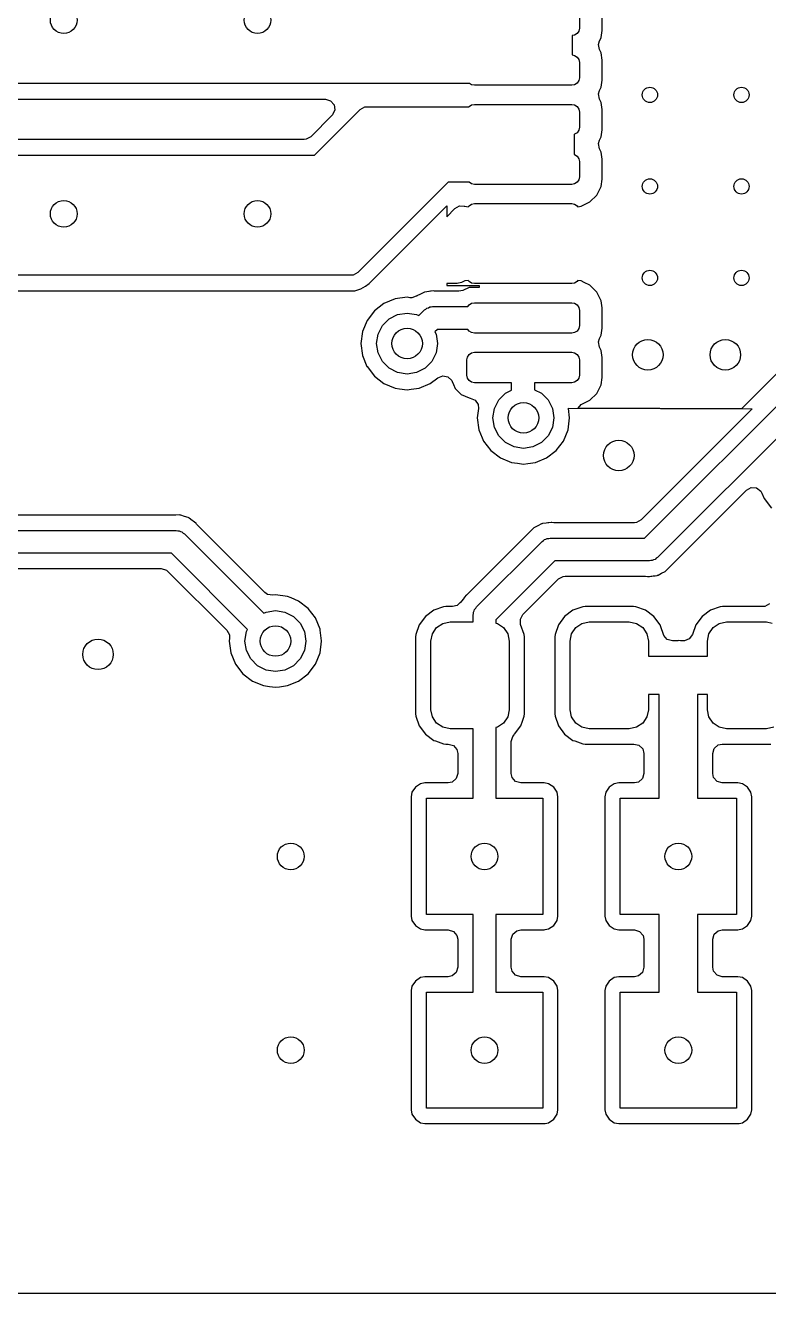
# Model space of a CAD drawing. Extents: x 0.1 to 2.08, y 0.21 to 1.79.
# Drawn here: x 0.942 to 1.325, y 0.21 to 0.865 of the extents above; entities that cross this region are included whole.
import ezdxf

# ---------------------------------------------------------------- set-up
doc = ezdxf.new("R2010")
doc.units = 0
doc.header["$MEASUREMENT"] = 0
doc.layers.add('BLACK', color=7, linetype='CONTINUOUS')

msp = doc.modelspace()

# ---------------------------------------------------------------- linework, layer by layer
at = {"layer": 'BLACK', "linetype": 'CONTINUOUS'}
for p, q in [((1.22766, 0.871457), (1.22766, 0.863583)), ((1.23949, 0.862342), (1.23949, 0.872698)), ((1.22523, 0.859945), (1.224, 0.859701)), ((1.224, 0.859701), (1.224, 0.849748)), ((1.2265, 0.860799), (1.22523, 0.859945)), ((1.22736, 0.862076), (1.2265, 0.860799)), ((1.22766, 0.863583), (1.22736, 0.862076)), ((1.23803, 0.856941), (1.2389, 0.858649)), ((1.2389, 0.858649), (1.23892, 0.858781)), ((1.23892, 0.858781), (1.23949, 0.862342)), ((1.23949, 0.862342), (1.23949, 0.862342)), ((1.23752, 0.855212), (1.23803, 0.856941)), ((1.23803, 0.852508), (1.23752, 0.855212)), ((1.2389, 0.850799), (1.23803, 0.852508)), ((1.224, 0.849748), (1.22523, 0.849503)), ((1.22523, 0.849503), (1.2265, 0.84865)), ((1.2265, 0.84865), (1.22736, 0.847373)), ((1.22736, 0.847373), (1.22766, 0.845866)), ((1.22766, 0.845866), (1.22766, 0.837992)), ((1.23949, 0.847107), (1.2389, 0.850799)), ((1.2389, 0.850799), (1.2389, 0.850799)), ((1.2389, 0.850799), (1.2389, 0.850799)), ((1.23949, 0.836751), (1.23949, 0.847107)), ((1.22766, 0.837992), (1.22736, 0.836486)), ((1.17105, 0.835), (0.808022, 0.835)), ((1.17202, 0.834355), (1.17105, 0.835)), ((1.17352, 0.834055), (1.17202, 0.834355)), ((1.22372, 0.834055), (1.17352, 0.834055)), ((1.22523, 0.834355), (1.22372, 0.834055)), ((1.2265, 0.835208), (1.22523, 0.834355)), ((1.22736, 0.836486), (1.2265, 0.835208)), ((1.23752, 0.829621), (1.23803, 0.83135)), ((1.23803, 0.83135), (1.2389, 0.833059)), ((1.2389, 0.833059), (1.23949, 0.836751)), ((1.2389, 0.833059), (1.2389, 0.833059)), ((1.2389, 0.833059), (1.2389, 0.833059)), ((1.2389, 0.833059), (1.2389, 0.833059)), ((1.23949, 0.836751), (1.23949, 0.836751)), ((0.808022, 0.826909), (1.09668, 0.826909)), ((1.09668, 0.826909), (1.09932, 0.826134)), ((1.09932, 0.826134), (1.10112, 0.824056)), ((1.23803, 0.826918), (1.23752, 0.829621)), ((1.2389, 0.825209), (1.23803, 0.826918)), ((1.23949, 0.821516), (1.2389, 0.825209)), ((1.10013, 0.818576), (1.08908, 0.80752)), ((1.091, 0.798), (1.11457, 0.82157)), ((1.10037, 0.818831), (1.10013, 0.818576)), ((1.10151, 0.821333), (1.10037, 0.818831)), ((1.10112, 0.824056), (1.10151, 0.821333)), ((1.11457, 0.82157), (1.11698, 0.822888)), ((1.11698, 0.822888), (1.11802, 0.823)), ((1.11802, 0.823), (1.1707, 0.823)), ((1.1707, 0.823), (1.17074, 0.823059)), ((1.17074, 0.823059), (1.17202, 0.823913)), ((1.17202, 0.823913), (1.17352, 0.824213)), ((1.17352, 0.824213), (1.22372, 0.824213)), ((1.22372, 0.824213), (1.22523, 0.823913)), ((1.22523, 0.823913), (1.2265, 0.823059)), ((1.2265, 0.823059), (1.22736, 0.821782)), ((1.22736, 0.821782), (1.22766, 0.820276)), ((1.22766, 0.820276), (1.22766, 0.812402)), ((1.23949, 0.811161), (1.23949, 0.821516)), ((1.22766, 0.812402), (1.22736, 0.810895)), ((1.08563, 0.806091), (0.767373, 0.806091)), ((1.08666, 0.806202), (1.08563, 0.806091)), ((1.08908, 0.80752), (1.08666, 0.806202)), ((1.22523, 0.808764), (1.225, 0.808719)), ((1.225, 0.808719), (1.225, 0.798368)), ((1.2265, 0.809618), (1.22523, 0.808764)), ((1.22736, 0.810895), (1.2265, 0.809618)), ((1.23753, 0.804031), (1.23803, 0.80576)), ((1.23803, 0.80576), (1.2389, 0.807468)), ((1.2389, 0.807468), (1.23949, 0.81116)), ((1.2389, 0.807468), (1.2389, 0.807468)), ((1.2389, 0.807468), (1.2389, 0.807468)), ((1.23949, 0.81116), (1.23949, 0.811161)), ((1.23803, 0.801327), (1.23753, 0.804031)), ((1.2389, 0.799618), (1.23803, 0.801327)), ((1.23949, 0.795926), (1.2389, 0.799618)), ((1.2389, 0.799618), (1.2389, 0.799618)), ((1.2389, 0.799618), (1.2389, 0.799618)), ((0.762, 0.798), (1.091, 0.798)), ((1.225, 0.798368), (1.22523, 0.798322)), ((1.22523, 0.798322), (1.2265, 0.797469)), ((1.2265, 0.797469), (1.22736, 0.796192)), ((1.22736, 0.796192), (1.22766, 0.794685)), ((1.22766, 0.794685), (1.22766, 0.786811)), ((1.23949, 0.78557), (1.23949, 0.795926)), ((1.22766, 0.786811), (1.22736, 0.785304)), ((1.2389, 0.781878), (1.23949, 0.78557)), ((1.23949, 0.78557), (1.23949, 0.78557)), ((1.16, 0.784), (1.11343, 0.73743)), ((1.17078, 0.784), (1.16, 0.784)), ((1.17202, 0.783174), (1.17078, 0.784)), ((1.17352, 0.782874), (1.17202, 0.783174)), ((1.22372, 0.782874), (1.17352, 0.782874)), ((1.22523, 0.783174), (1.22372, 0.782874)), ((1.2265, 0.784027), (1.22523, 0.783174)), ((1.22736, 0.785304), (1.2265, 0.784027)), ((1.23664, 0.777427), (1.2389, 0.781878)), ((1.2389, 0.781878), (1.2389, 0.781878)), ((1.2389, 0.781878), (1.2389, 0.781878)), ((1.17074, 0.771878), (1.17202, 0.772732)), ((1.17202, 0.772732), (1.17352, 0.773031)), ((1.17352, 0.773031), (1.22372, 0.773031)), ((1.22372, 0.773031), (1.22523, 0.772732)), ((1.22523, 0.772732), (1.2265, 0.771878)), ((1.22865, 0.771628), (1.2331, 0.773896)), ((1.2331, 0.773896), (1.23664, 0.777427)), ((1.11915, 0.731709), (1.15925, 0.77181)), ((1.15925, 0.77181), (1.15925, 0.766242)), ((1.15925, 0.766242), (1.16349, 0.770482)), ((1.16349, 0.770482), (1.16591, 0.7718)), ((1.16591, 0.7718), (1.16821, 0.771685)), ((1.16821, 0.771685), (1.16821, 0.771688)), ((1.16821, 0.771688), (1.16824, 0.771684)), ((1.16824, 0.771684), (1.16845, 0.771673)), ((1.16845, 0.771673), (1.16859, 0.771628)), ((1.16859, 0.771628), (1.17038, 0.771344)), ((1.17038, 0.771344), (1.17074, 0.771878)), ((1.2265, 0.771878), (1.22686, 0.771344)), ((1.22686, 0.771344), (1.22865, 0.771628)), ((1.10998, 0.736), (0.725022, 0.736)), ((1.11102, 0.736112), (1.10998, 0.736)), ((1.11343, 0.73743), (1.11102, 0.736112)), ((1.17038, 0.73338), (1.16859, 0.733096)), ((1.17074, 0.732846), (1.17038, 0.73338)), ((1.22686, 0.73338), (1.2265, 0.732846)), ((1.22865, 0.733096), (1.22686, 0.73338)), ((0.725022, 0.727909), (1.11019, 0.727909)), ((1.11019, 0.727909), (1.11063, 0.727933)), ((1.11019, 0.727909), (1.11019, 0.727909)), ((1.11063, 0.727933), (1.111, 0.727973)), ((1.11063, 0.727933), (1.11063, 0.727933)), ((1.11063, 0.727933), (1.11063, 0.727933)), ((1.11063, 0.727933), (1.11063, 0.727933)), ((1.111, 0.727973), (1.11188, 0.728067)), ((1.11188, 0.728067), (1.11489, 0.729011)), ((1.11489, 0.729011), (1.11731, 0.730329)), ((1.11731, 0.730329), (1.11915, 0.731709)), ((1.14743, 0.727208), (1.14565, 0.726248)), ((1.1477, 0.727302), (1.14743, 0.727208)), ((1.14798, 0.727385), (1.1477, 0.727302)), ((1.14998, 0.727634), (1.14798, 0.727385)), ((1.15019, 0.72767), (1.14998, 0.727634)), ((1.15083, 0.727776), (1.15019, 0.72767)), ((1.15096, 0.727776), (1.15083, 0.727776)), ((1.15126, 0.727794), (1.15096, 0.727776)), ((1.15255, 0.727954), (1.15126, 0.727794)), ((1.1529, 0.727879), (1.15255, 0.727954)), ((1.15255, 0.727954), (1.15255, 0.727954)), ((1.15255, 0.727954), (1.15255, 0.727954)), ((1.15391, 0.727776), (1.1529, 0.727879)), ((1.16554, 0.727776), (1.15391, 0.727776)), ((1.1647, 0.731713), (1.15925, 0.731713)), ((1.15925, 0.731713), (1.15925, 0.730709)), ((1.15925, 0.730709), (1.17598, 0.730709)), ((1.16692, 0.732245), (1.1647, 0.731713)), ((1.16751, 0.728192), (1.16554, 0.727776)), ((1.16859, 0.733096), (1.16692, 0.732245)), ((1.17077, 0.729629), (1.16751, 0.728192)), ((1.17202, 0.731993), (1.17074, 0.732846)), ((1.17176, 0.729744), (1.17077, 0.729629)), ((1.17077, 0.729629), (1.17077, 0.729629)), ((1.17598, 0.729744), (1.17176, 0.729744)), ((1.17176, 0.729744), (1.17176, 0.729744)), ((1.17352, 0.731693), (1.17202, 0.731993)), ((1.22372, 0.731693), (1.17352, 0.731693)), ((1.17598, 0.730709), (1.17598, 0.729744)), ((1.22523, 0.731993), (1.22372, 0.731693)), ((1.2265, 0.732846), (1.22523, 0.731993)), ((1.23008, 0.73237), (1.22865, 0.733096)), ((1.2331, 0.730829), (1.23008, 0.73237)), ((1.23664, 0.727297), (1.2331, 0.730829)), ((1.2331, 0.730829), (1.2331, 0.730829)), ((1.2331, 0.730829), (1.2331, 0.730829)), ((1.2389, 0.722847), (1.23664, 0.727297)), ((1.23664, 0.727297), (1.23664, 0.727297)), ((1.23664, 0.727297), (1.23664, 0.727297)), ((1.12686, 0.721438), (1.12192, 0.717649)), ((1.13261, 0.723821), (1.12686, 0.721438)), ((1.13878, 0.724633), (1.13261, 0.723821)), ((1.13261, 0.723821), (1.13261, 0.723821)), ((1.14028, 0.724435), (1.13878, 0.724633)), ((1.13878, 0.724633), (1.13878, 0.724633)), ((1.14116, 0.724399), (1.14028, 0.724435)), ((1.14347, 0.725202), (1.14116, 0.724399)), ((1.14348, 0.725185), (1.14347, 0.725202)), ((1.14362, 0.725256), (1.14348, 0.725185)), ((1.14376, 0.725302), (1.14362, 0.725256)), ((1.14384, 0.725362), (1.14376, 0.725302)), ((1.14565, 0.726248), (1.14384, 0.725362)), ((1.17019, 0.719882), (1.17074, 0.720697)), ((1.17074, 0.720697), (1.17202, 0.721551)), ((1.17202, 0.721551), (1.17352, 0.72185)), ((1.17352, 0.72185), (1.22372, 0.72185)), ((1.22372, 0.72185), (1.22523, 0.721551)), ((1.22523, 0.721551), (1.2265, 0.720697)), ((1.2265, 0.720697), (1.22736, 0.71942)), ((1.23949, 0.719154), (1.2389, 0.722847)), ((1.36862, 0.724412), (1.31131, 0.667099)), ((1.12192, 0.717649), (1.11813, 0.71271)), ((1.12604, 0.710044), (1.12952, 0.713528)), ((1.12952, 0.713528), (1.13391, 0.715765)), ((1.13391, 0.715765), (1.13878, 0.716535)), ((1.13878, 0.716535), (1.14365, 0.715765)), ((1.14365, 0.715765), (1.14481, 0.715171)), ((1.14481, 0.715171), (1.14779, 0.718152)), ((1.14779, 0.718152), (1.14847, 0.718541)), ((1.14847, 0.718541), (1.14902, 0.719091)), ((1.14902, 0.719091), (1.14977, 0.719292)), ((1.14977, 0.719292), (1.15044, 0.719681)), ((1.15044, 0.719681), (1.15122, 0.719681)), ((1.15122, 0.719681), (1.15197, 0.719882)), ((1.15197, 0.719882), (1.17019, 0.719882)), ((1.22736, 0.71942), (1.22766, 0.717913)), ((1.22766, 0.717913), (1.22766, 0.710039)), ((1.23949, 0.708798), (1.23949, 0.719154)), ((1.26133, 0.600394), (1.37909, 0.718152)), ((1.11575, 0.706959), (1.11493, 0.700787)), ((1.11813, 0.71271), (1.11575, 0.706959)), ((1.11575, 0.706959), (1.11575, 0.706959)), ((1.1238, 0.705654), (1.12604, 0.710044)), ((1.15441, 0.708071), (1.15316, 0.706819)), ((1.17019, 0.708071), (1.15441, 0.708071)), ((1.17074, 0.707255), (1.17019, 0.708071)), ((1.17202, 0.706402), (1.17074, 0.707255)), ((1.2265, 0.707255), (1.22523, 0.706402)), ((1.22736, 0.708533), (1.2265, 0.707255)), ((1.22766, 0.710039), (1.22736, 0.708533)), ((1.2389, 0.705106), (1.23949, 0.708798)), ((1.23949, 0.708798), (1.23949, 0.708798)), ((1.38571, 0.708071), (1.26796, 0.590312)), ((1.11493, 0.700787), (1.11493, 0.700787)), ((1.11493, 0.700787), (1.11575, 0.694616)), ((1.12303, 0.700787), (1.1238, 0.705654)), ((1.1238, 0.695921), (1.12303, 0.700787)), ((1.15316, 0.706819), (1.15376, 0.705654)), ((1.15376, 0.705654), (1.15453, 0.700787)), ((1.15453, 0.700787), (1.15376, 0.695921)), ((1.17352, 0.706102), (1.17202, 0.706402)), ((1.22372, 0.706102), (1.17352, 0.706102)), ((1.22523, 0.706402), (1.22372, 0.706102)), ((1.23752, 0.701668), (1.23803, 0.703397)), ((1.23803, 0.698965), (1.23752, 0.701668)), ((1.23803, 0.703397), (1.2389, 0.705106)), ((1.2389, 0.705106), (1.2389, 0.705106)), ((1.2389, 0.705106), (1.2389, 0.705106)), ((1.11575, 0.694616), (1.11575, 0.694616)), ((1.11575, 0.694616), (1.11808, 0.688988)), ((1.12604, 0.691531), (1.1238, 0.695921)), ((1.15376, 0.695921), (1.15152, 0.691531)), ((1.16989, 0.693829), (1.17074, 0.695107)), ((1.17074, 0.695107), (1.17202, 0.69596)), ((1.17202, 0.69596), (1.17352, 0.69626)), ((1.17352, 0.69626), (1.22372, 0.69626)), ((1.22372, 0.69626), (1.22523, 0.69596)), ((1.22523, 0.69596), (1.2265, 0.695107)), ((1.2265, 0.695107), (1.22736, 0.693829)), ((1.2389, 0.697256), (1.23803, 0.698965)), ((1.23949, 0.693564), (1.2389, 0.697256)), ((1.11808, 0.688988), (1.11813, 0.688865)), ((1.11813, 0.688865), (1.12192, 0.683926)), ((1.12952, 0.688047), (1.12604, 0.691531)), ((1.13391, 0.68581), (1.12952, 0.688047)), ((1.14804, 0.688047), (1.14365, 0.68581)), ((1.15152, 0.691531), (1.14804, 0.688047)), ((1.16959, 0.692323), (1.16989, 0.693829)), ((1.16959, 0.684449), (1.16959, 0.692323)), ((1.22736, 0.693829), (1.22766, 0.692323)), ((1.22766, 0.692323), (1.22766, 0.684449)), ((1.23949, 0.683208), (1.23949, 0.693564)), ((1.12192, 0.683926), (1.12686, 0.680136)), ((1.13878, 0.685039), (1.13391, 0.68581)), ((1.14365, 0.68581), (1.13878, 0.685039)), ((1.1507, 0.680136), (1.15458, 0.683114)), ((1.15458, 0.683114), (1.15715, 0.684105)), ((1.15715, 0.684105), (1.15984, 0.683553)), ((1.15984, 0.683553), (1.16181, 0.681631)), ((1.16181, 0.681631), (1.16202, 0.681212)), ((1.16202, 0.681212), (1.16271, 0.67964)), ((1.16989, 0.682942), (1.16959, 0.684449)), ((1.17074, 0.681665), (1.16989, 0.682942)), ((1.17202, 0.680811), (1.17074, 0.681665)), ((1.17352, 0.680512), (1.17202, 0.680811)), ((1.22523, 0.680811), (1.22372, 0.680512)), ((1.2265, 0.681665), (1.22523, 0.680811)), ((1.22736, 0.682942), (1.2265, 0.681665)), ((1.22766, 0.684449), (1.22736, 0.682942)), ((1.2389, 0.679516), (1.23949, 0.683208)), ((1.23949, 0.683208), (1.23949, 0.683208)), ((1.12686, 0.680136), (1.13261, 0.677754)), ((1.13261, 0.677754), (1.13491, 0.67745)), ((1.13491, 0.67745), (1.13878, 0.676942)), ((1.13878, 0.676942), (1.14084, 0.677213)), ((1.13878, 0.676942), (1.13878, 0.676942)), ((1.13878, 0.676942), (1.13878, 0.676942)), ((1.14084, 0.677213), (1.14495, 0.677754)), ((1.14495, 0.677754), (1.1507, 0.680136)), ((1.16271, 0.67964), (1.16359, 0.677647)), ((1.16359, 0.677647), (1.16672, 0.674519)), ((1.16672, 0.674519), (1.17077, 0.672733)), ((1.19272, 0.680512), (1.17352, 0.680512)), ((1.18608, 0.671658), (1.18956, 0.675142)), ((1.18956, 0.675142), (1.19272, 0.676749)), ((1.19272, 0.676749), (1.19272, 0.680512)), ((1.22372, 0.680512), (1.20453, 0.680512)), ((1.20453, 0.680512), (1.20453, 0.67695)), ((1.20453, 0.67695), (1.20808, 0.675142)), ((1.20808, 0.675142), (1.21156, 0.671658)), ((1.2331, 0.671533), (1.23664, 0.675065)), ((1.23664, 0.675065), (1.2389, 0.679516)), ((1.2389, 0.679516), (1.2389, 0.679516)), ((1.2389, 0.679516), (1.2389, 0.679516)), ((1.17077, 0.672733), (1.17132, 0.672668)), ((1.17132, 0.672668), (1.17386, 0.671594)), ((1.17386, 0.671594), (1.17541, 0.669322)), ((1.17541, 0.669322), (1.1756, 0.667182)), ((1.18384, 0.667268), (1.18608, 0.671658)), ((1.21156, 0.671658), (1.2138, 0.667268)), ((1.22705, 0.667483), (1.22864, 0.669244)), ((1.22864, 0.669244), (1.22898, 0.66943)), ((1.22898, 0.66943), (1.2331, 0.671533)), ((1.1756, 0.667182), (1.17497, 0.662402)), ((1.17497, 0.662402), (1.17497, 0.662402)), ((1.17497, 0.662402), (1.17579, 0.65623)), ((1.18307, 0.662402), (1.18384, 0.667268)), ((1.18384, 0.657535), (1.18307, 0.662402)), ((1.2138, 0.667268), (1.21457, 0.662402)), ((1.21457, 0.662402), (1.2138, 0.657535)), ((1.22185, 0.65623), (1.22266, 0.662402)), ((1.22203, 0.667227), (1.22207, 0.667506)), ((1.22266, 0.662402), (1.22203, 0.667227)), ((1.22207, 0.667506), (1.31685, 0.667073)), ((1.31131, 0.667099), (1.22705, 0.667483)), ((1.31685, 0.667073), (1.25949, 0.609717)), ((1.17579, 0.65623), (1.17579, 0.65623)), ((1.17579, 0.65623), (1.17752, 0.652051)), ((1.18608, 0.653145), (1.18384, 0.657535)), ((1.2138, 0.657535), (1.21156, 0.653145)), ((1.21947, 0.650479), (1.22185, 0.65623)), ((1.17752, 0.652051), (1.17817, 0.650479)), ((1.17817, 0.650479), (1.18196, 0.64554)), ((1.18956, 0.649661), (1.18608, 0.653145)), ((1.19395, 0.647424), (1.18956, 0.649661)), ((1.20808, 0.649661), (1.20369, 0.647424)), ((1.21156, 0.653145), (1.20808, 0.649661)), ((1.21568, 0.64554), (1.21947, 0.650479)), ((1.18196, 0.64554), (1.1869, 0.641751)), ((1.1869, 0.641751), (1.19265, 0.639368)), ((1.19882, 0.646654), (1.19395, 0.647424)), ((1.20369, 0.647424), (1.19882, 0.646654)), ((1.20499, 0.639368), (1.21074, 0.641751)), ((1.21074, 0.641751), (1.21568, 0.64554)), ((1.19265, 0.639368), (1.19573, 0.638962)), ((1.19573, 0.638962), (1.19882, 0.638556)), ((1.19882, 0.638556), (1.20105, 0.63885)), ((1.19882, 0.638556), (1.19882, 0.638556)), ((1.19882, 0.638556), (1.19882, 0.638556)), ((1.20105, 0.63885), (1.20499, 0.639368)), ((1.27374, 0.584932), (1.31393, 0.625126)), ((1.31393, 0.625126), (1.31635, 0.626444)), ((1.31635, 0.626444), (1.31909, 0.626248)), ((1.31909, 0.626248), (1.32129, 0.624599)), ((1.32129, 0.624599), (1.32189, 0.623542)), ((1.32189, 0.623542), (1.32305, 0.620755)), ((1.32305, 0.620755), (1.32305, 0.620755)), ((1.32305, 0.620755), (1.32305, 0.620755)), ((1.32305, 0.620755), (1.32684, 0.615817)), ((1.0194, 0.612224), (0.827145, 0.612224)), ((1.01948, 0.612228), (1.0194, 0.612224)), ((1.02142, 0.612308), (1.01948, 0.612228)), ((1.0217, 0.612272), (1.02142, 0.612308)), ((1.02199, 0.612224), (1.0217, 0.612272)), ((1.0239, 0.611569), (1.02199, 0.612224)), ((1.02583, 0.610994), (1.0239, 0.611569)), ((1.02609, 0.610867), (1.02583, 0.610994)), ((1.02634, 0.610729), (1.02609, 0.610867)), ((1.02794, 0.60949), (1.02634, 0.610729)), ((1.02634, 0.610729), (1.02634, 0.610729)), ((1.02838, 0.609173), (1.02794, 0.60949)), ((1.02863, 0.608991), (1.02838, 0.609173)), ((1.02873, 0.608895), (1.02863, 0.608991)), ((1.02863, 0.608991), (1.02863, 0.608991)), ((1.02863, 0.608991), (1.02863, 0.608991)), ((1.02896, 0.608696), (1.02873, 0.608895)), ((1.25949, 0.609717), (1.25708, 0.608399)), ((0.815945, 0.604331), (1.01969, 0.604331)), ((1.01969, 0.604331), (1.02044, 0.604129)), ((1.02044, 0.604129), (1.02121, 0.604129)), ((1.02121, 0.604129), (1.02189, 0.603741)), ((1.02189, 0.603741), (1.02264, 0.60354)), ((1.02264, 0.60354), (1.02319, 0.60299)), ((1.02319, 0.60299), (1.02386, 0.602601)), ((1.02386, 0.602601), (1.06483, 0.561628)), ((1.02998, 0.6079), (1.02896, 0.608696)), ((1.03018, 0.607595), (1.02998, 0.6079)), ((1.03081, 0.606813), (1.03018, 0.607595)), ((1.04815, 0.58948), (1.03081, 0.606813)), ((1.20264, 0.604044), (1.19444, 0.595841)), ((1.20338, 0.60485), (1.20264, 0.604044)), ((1.20401, 0.605528), (1.20338, 0.60485)), ((1.20423, 0.605706), (1.20401, 0.605528)), ((1.20447, 0.605874), (1.20423, 0.605706)), ((1.20628, 0.60676), (1.20447, 0.605874)), ((1.20806, 0.60772), (1.20628, 0.60676)), ((1.20833, 0.607814), (1.20806, 0.60772)), ((1.20861, 0.607897), (1.20833, 0.607814)), ((1.21061, 0.608146), (1.20861, 0.607897)), ((1.21146, 0.608287), (1.21061, 0.608146)), ((1.21159, 0.608287), (1.21146, 0.608287)), ((1.21189, 0.608306), (1.21159, 0.608287)), ((1.21318, 0.608466), (1.21189, 0.608306)), ((1.2135, 0.608399), (1.21318, 0.608466)), ((1.21318, 0.608466), (1.21318, 0.608466)), ((1.21318, 0.608466), (1.21318, 0.608466)), ((1.21353, 0.608391), (1.2135, 0.608399)), ((1.21454, 0.608287), (1.21353, 0.608391)), ((1.25604, 0.608287), (1.21454, 0.608287)), ((1.25708, 0.608399), (1.25604, 0.608287)), ((1.19444, 0.595841), (1.17035, 0.571757)), ((1.17456, 0.564806), (1.20842, 0.598664)), ((1.20842, 0.598664), (1.2091, 0.599053)), ((1.2091, 0.599053), (1.20965, 0.599603)), ((1.20965, 0.599603), (1.2104, 0.599804)), ((1.2104, 0.599804), (1.21107, 0.600192)), ((1.21107, 0.600192), (1.21185, 0.600192)), ((1.21185, 0.600192), (1.2126, 0.600394)), ((1.2126, 0.600394), (1.26133, 0.600394)), ((1.01724, 0.59252), (0.815945, 0.59252)), ((1.05648, 0.553276), (1.01724, 0.59252)), ((1.06534, 0.572288), (1.04815, 0.58948)), ((1.26598, 0.589173), (1.26531, 0.588784)), ((1.26673, 0.589374), (1.26598, 0.589173)), ((1.26728, 0.589924), (1.26673, 0.589374)), ((1.26796, 0.590312), (1.26728, 0.589924)), ((0.827145, 0.584626), (1.01195, 0.584626)), ((1.01195, 0.584626), (1.01459, 0.583851)), ((1.01459, 0.583851), (1.0154, 0.583196)), ((1.0154, 0.583196), (1.04582, 0.552773)), ((1.21504, 0.588583), (1.18465, 0.558184)), ((1.26378, 0.588583), (1.21504, 0.588583)), ((1.26453, 0.588784), (1.26378, 0.588583)), ((1.26531, 0.588784), (1.26453, 0.588784)), ((1.2701, 0.582216), (1.27191, 0.583102)), ((1.27191, 0.583103), (1.27214, 0.58327)), ((1.27191, 0.583102), (1.27191, 0.583103)), ((1.27214, 0.58327), (1.27237, 0.583448)), ((1.27237, 0.583448), (1.27374, 0.584932)), ((1.27237, 0.583448), (1.27237, 0.583448)), ((1.19853, 0.560907), (1.21688, 0.579259)), ((1.21688, 0.579259), (1.2193, 0.580577)), ((1.2193, 0.580577), (1.22034, 0.580689)), ((1.22034, 0.580689), (1.26184, 0.580689)), ((1.26184, 0.580689), (1.26284, 0.580585)), ((1.26284, 0.580585), (1.2632, 0.58051)), ((1.2632, 0.58051), (1.26382, 0.580587)), ((1.26382, 0.580587), (1.26449, 0.58067)), ((1.26449, 0.58067), (1.26479, 0.580689)), ((1.26479, 0.580689), (1.26492, 0.580689)), ((1.26492, 0.580689), (1.26506, 0.580712)), ((1.26492, 0.580689), (1.26492, 0.580689)), ((1.26506, 0.580712), (1.26577, 0.58083)), ((1.26577, 0.58083), (1.26685, 0.580965)), ((1.26685, 0.580965), (1.26777, 0.58108)), ((1.26777, 0.58108), (1.26805, 0.581163)), ((1.26777, 0.58108), (1.26777, 0.58108)), ((1.26805, 0.581163), (1.26832, 0.581256)), ((1.26832, 0.581256), (1.2701, 0.582216)), ((1.26832, 0.581256), (1.26832, 0.581256)), ((1.06671, 0.571324), (1.06534, 0.572288)), ((1.06943, 0.5709), (1.06671, 0.571324)), ((1.07087, 0.57109), (1.06943, 0.5709)), ((1.07704, 0.570277), (1.07087, 0.57109)), ((1.07087, 0.57109), (1.07087, 0.57109)), ((1.0789, 0.569505), (1.07704, 0.570277)), ((1.07704, 0.570277), (1.07704, 0.570277)), ((1.08279, 0.567895), (1.0789, 0.569505)), ((1.16817, 0.569579), (1.16768, 0.56888)), ((1.16827, 0.569675), (1.16817, 0.569579)), ((1.16817, 0.569579), (1.16817, 0.569579)), ((1.16847, 0.569902), (1.16827, 0.569675)), ((1.16926, 0.570923), (1.16847, 0.569902)), ((1.16957, 0.571123), (1.16926, 0.570923)), ((1.17035, 0.571757), (1.16957, 0.571123)), ((1.066, 0.562221), (1.07087, 0.562992)), ((1.07087, 0.562992), (1.07573, 0.562221)), ((1.08773, 0.564106), (1.08279, 0.567895)), ((1.09152, 0.559167), (1.08773, 0.564106)), ((1.15254, 0.563102), (1.14824, 0.559927)), ((1.15759, 0.564868), (1.15254, 0.563102)), ((1.15254, 0.563102), (1.15254, 0.563102)), ((1.15879, 0.56498), (1.15759, 0.564868)), ((1.15759, 0.564868), (1.15759, 0.564868)), ((1.16228, 0.56498), (1.15879, 0.56498)), ((1.16463, 0.565586), (1.16228, 0.56498)), ((1.16609, 0.567049), (1.16463, 0.565586)), ((1.16619, 0.566969), (1.16609, 0.567049)), ((1.16768, 0.56888), (1.16619, 0.566969)), ((1.17342, 0.562832), (1.17363, 0.563583)), ((1.17363, 0.563583), (1.17418, 0.564132)), ((1.17418, 0.564132), (1.17456, 0.564806)), ((1.22439, 0.563102), (1.22009, 0.559927)), ((1.22944, 0.564868), (1.22439, 0.563102)), ((1.22439, 0.563102), (1.22439, 0.563102)), ((1.23064, 0.56498), (1.22944, 0.564868)), ((1.22944, 0.564868), (1.22944, 0.564868)), ((1.25558, 0.56498), (1.23064, 0.56498)), ((1.23064, 0.56498), (1.23064, 0.56498)), ((1.25678, 0.564868), (1.25558, 0.56498)), ((1.25558, 0.56498), (1.25558, 0.56498)), ((1.26183, 0.563102), (1.25678, 0.564868)), ((1.26613, 0.559927), (1.26183, 0.563102)), ((1.26183, 0.563102), (1.26183, 0.563102)), ((1.29526, 0.563102), (1.29096, 0.559927)), ((1.30031, 0.564868), (1.29526, 0.563102)), ((1.29526, 0.563102), (1.29526, 0.563102)), ((1.30151, 0.56498), (1.30031, 0.564868)), ((1.30031, 0.564868), (1.30031, 0.564868)), ((1.32232, 0.56498), (1.30151, 0.56498)), ((1.32336, 0.565092), (1.32232, 0.56498)), ((1.32578, 0.56641), (1.32336, 0.565092)), ((1.06483, 0.561628), (1.066, 0.562221)), ((1.07573, 0.562221), (1.08012, 0.559985)), ((1.08012, 0.559985), (1.08361, 0.556501)), ((1.08361, 0.556501), (1.08584, 0.552111)), ((1.0939, 0.553416), (1.09152, 0.559167)), ((1.14824, 0.559927), (1.14507, 0.555625)), ((1.15716, 0.556337), (1.16093, 0.557087)), ((1.16093, 0.557087), (1.17283, 0.557087)), ((1.17283, 0.56063), (1.17304, 0.561381)), ((1.17283, 0.557087), (1.17283, 0.56063)), ((1.17304, 0.562158), (1.17342, 0.562832)), ((1.17304, 0.561381), (1.17304, 0.562158)), ((1.18465, 0.558184), (1.18465, 0.55648)), ((1.18465, 0.55648), (1.18536, 0.556337)), ((1.19724, 0.55859), (1.19853, 0.560907)), ((1.19738, 0.555843), (1.19724, 0.55859)), ((1.22009, 0.559927), (1.21692, 0.555625)), ((1.22901, 0.556337), (1.23278, 0.557087)), ((1.23278, 0.557087), (1.25344, 0.557087)), ((1.25344, 0.557087), (1.25721, 0.556337)), ((1.2693, 0.555625), (1.26613, 0.559927)), ((1.29096, 0.559927), (1.28778, 0.555625)), ((1.29988, 0.556337), (1.30364, 0.557087)), ((1.30364, 0.557087), (1.32431, 0.557087)), ((1.32431, 0.557087), (1.32707, 0.556538)), ((1.04582, 0.552773), (1.04714, 0.550359)), ((1.04714, 0.550359), (1.04721, 0.548684)), ((1.05512, 0.547244), (1.05589, 0.552111)), ((1.05589, 0.552111), (1.05648, 0.553276)), ((1.08584, 0.552111), (1.08661, 0.547244)), ((1.09397, 0.552911), (1.0939, 0.553416)), ((1.09471, 0.547284), (1.09397, 0.552911)), ((1.1433, 0.550579), (1.14319, 0.549381)), ((1.14507, 0.555625), (1.1433, 0.550579)), ((1.1433, 0.550579), (1.1433, 0.550579)), ((1.14507, 0.555625), (1.14507, 0.555625)), ((1.15108, 0.547244), (1.15183, 0.551011)), ((1.15183, 0.551011), (1.15397, 0.554204)), ((1.15397, 0.554204), (1.15716, 0.556337)), ((1.18536, 0.556337), (1.18855, 0.554204)), ((1.18855, 0.554204), (1.19069, 0.551011)), ((1.19069, 0.551011), (1.19144, 0.547244)), ((1.19922, 0.550579), (1.19738, 0.555843)), ((1.19933, 0.549381), (1.19922, 0.550579)), ((1.19922, 0.550579), (1.19922, 0.550579)), ((1.21515, 0.550579), (1.21504, 0.549381)), ((1.21692, 0.555625), (1.21515, 0.550579)), ((1.21515, 0.550579), (1.21515, 0.550579)), ((1.21692, 0.555625), (1.21692, 0.555625)), ((1.22293, 0.547244), (1.22368, 0.551011)), ((1.22368, 0.551011), (1.22582, 0.554204)), ((1.22582, 0.554204), (1.22901, 0.556337)), ((1.25721, 0.556337), (1.2604, 0.554204)), ((1.2604, 0.554204), (1.26254, 0.551011)), ((1.26254, 0.551011), (1.26329, 0.547244)), ((1.26968, 0.554533), (1.2693, 0.555625)), ((1.27108, 0.550533), (1.26968, 0.554533)), ((1.27125, 0.550118), (1.27108, 0.550533)), ((1.27305, 0.548039), (1.27125, 0.550118)), ((1.286, 0.550533), (1.2844, 0.548298)), ((1.28778, 0.555625), (1.286, 0.550533)), ((1.2938, 0.547244), (1.29455, 0.551011)), ((1.29455, 0.551011), (1.29668, 0.554204)), ((1.29668, 0.554204), (1.29988, 0.556337)), ((1.04721, 0.548684), (1.04702, 0.547244)), ((1.04702, 0.547244), (1.04702, 0.547244)), ((1.04702, 0.547244), (1.04783, 0.541072)), ((1.05589, 0.542378), (1.05512, 0.547244)), ((1.08661, 0.547244), (1.08584, 0.542378)), ((1.0939, 0.541072), (1.09471, 0.547244)), ((1.09471, 0.547244), (1.09471, 0.547284)), ((1.14319, 0.549381), (1.14319, 0.509674)), ((1.15108, 0.511811), (1.15108, 0.547244)), ((1.19144, 0.547244), (1.19144, 0.511811)), ((1.19933, 0.509674), (1.19933, 0.549381)), ((1.21504, 0.549381), (1.21504, 0.509674)), ((1.22293, 0.511811), (1.22293, 0.547244)), ((1.26329, 0.547244), (1.26329, 0.53937)), ((1.27569, 0.547264), (1.27305, 0.548039)), ((1.27741, 0.547264), (1.27569, 0.547264)), ((1.27831, 0.547349), (1.27741, 0.547264)), ((1.27841, 0.547367), (1.27831, 0.547349)), ((1.27886, 0.547452), (1.27841, 0.547367)), ((1.27987, 0.547338), (1.27886, 0.547452)), ((1.28039, 0.547279), (1.27987, 0.547338)), ((1.28066, 0.547264), (1.28039, 0.547279)), ((1.28139, 0.547264), (1.28066, 0.547264)), ((1.28184, 0.547284), (1.28139, 0.547264)), ((1.2844, 0.548298), (1.28184, 0.547284)), ((1.2938, 0.53937), (1.2938, 0.547244)), ((1.04783, 0.541072), (1.04783, 0.541072)), ((1.04783, 0.541072), (1.0502, 0.535369)), ((1.05813, 0.537988), (1.05589, 0.542378)), ((1.06161, 0.534504), (1.05813, 0.537988)), ((1.08361, 0.537988), (1.08012, 0.534504)), ((1.08584, 0.542378), (1.08361, 0.537988)), ((1.09152, 0.535321), (1.0939, 0.541072)), ((1.26329, 0.53937), (1.27953, 0.53937)), ((1.27953, 0.53937), (1.2938, 0.53937)), ((1.0502, 0.535369), (1.05022, 0.535321)), ((1.05022, 0.535321), (1.054, 0.530383)), ((1.054, 0.530383), (1.05894, 0.526593)), ((1.066, 0.532267), (1.06161, 0.534504)), ((1.07087, 0.531496), (1.066, 0.532267)), ((1.07573, 0.532267), (1.07087, 0.531496)), ((1.08012, 0.534504), (1.07573, 0.532267)), ((1.08279, 0.526593), (1.08773, 0.530383)), ((1.08773, 0.530383), (1.09152, 0.535321)), ((1.05894, 0.526593), (1.06469, 0.524211)), ((1.06469, 0.524211), (1.06778, 0.523805)), ((1.06778, 0.523805), (1.07087, 0.523398)), ((1.07292, 0.523669), (1.07704, 0.524211)), ((1.07704, 0.524211), (1.08279, 0.526593)), ((1.07087, 0.523398), (1.07292, 0.523669)), ((1.07087, 0.523398), (1.07087, 0.523398)), ((1.07087, 0.523398), (1.07087, 0.523398)), ((1.2689, 0.519685), (1.26329, 0.519685)), ((1.26329, 0.519685), (1.26329, 0.511811)), ((1.2689, 0.466073), (1.2689, 0.519685)), ((1.2938, 0.519685), (1.28858, 0.519685)), ((1.28858, 0.519685), (1.28858, 0.466073)), ((1.2938, 0.511811), (1.2938, 0.519685)), ((1.15183, 0.508044), (1.15108, 0.511811)), ((1.19144, 0.511811), (1.19069, 0.508044)), ((1.22368, 0.508044), (1.22293, 0.511811)), ((1.26329, 0.511811), (1.26254, 0.508044)), ((1.29455, 0.508044), (1.2938, 0.511811)), ((1.14319, 0.509674), (1.1433, 0.508476)), ((1.1433, 0.508476), (1.1433, 0.508476)), ((1.1433, 0.508476), (1.14502, 0.503557)), ((1.15397, 0.504851), (1.15183, 0.508044)), ((1.15716, 0.502718), (1.15397, 0.504851)), ((1.18855, 0.504851), (1.18536, 0.502718)), ((1.19069, 0.508044), (1.18855, 0.504851)), ((1.19745, 0.50343), (1.19834, 0.505953)), ((1.19834, 0.505953), (1.19922, 0.508476)), ((1.19922, 0.508476), (1.19933, 0.509674)), ((1.19922, 0.508476), (1.19922, 0.508476)), ((1.21504, 0.509674), (1.21515, 0.508476)), ((1.21515, 0.508476), (1.21515, 0.508476)), ((1.21515, 0.508476), (1.21687, 0.503557)), ((1.22582, 0.504851), (1.22368, 0.508044)), ((1.22901, 0.502718), (1.22582, 0.504851)), ((1.2604, 0.504851), (1.25721, 0.502718)), ((1.26254, 0.508044), (1.2604, 0.504851)), ((1.29668, 0.504851), (1.29455, 0.508044)), ((1.29988, 0.502718), (1.29668, 0.504851)), ((1.14502, 0.503557), (1.14507, 0.50343)), ((1.14507, 0.50343), (1.14824, 0.499128)), ((1.14824, 0.499128), (1.15254, 0.495953)), ((1.16093, 0.501969), (1.15716, 0.502718)), ((1.17283, 0.501969), (1.16093, 0.501969)), ((1.17283, 0.466073), (1.17283, 0.501969)), ((1.18536, 0.502718), (1.18465, 0.502575)), ((1.18465, 0.502575), (1.18465, 0.466073)), ((1.19254, 0.495381), (1.19331, 0.49802)), ((1.19331, 0.49802), (1.19407, 0.498822)), ((1.19402, 0.498869), (1.19428, 0.499128)), ((1.19407, 0.498822), (1.19402, 0.498869)), ((1.19428, 0.499128), (1.19745, 0.50343)), ((1.19428, 0.499128), (1.19428, 0.499128)), ((1.21687, 0.503557), (1.21692, 0.50343)), ((1.21692, 0.50343), (1.22009, 0.499128)), ((1.22009, 0.499128), (1.22439, 0.495953)), ((1.23278, 0.501969), (1.22901, 0.502718)), ((1.25344, 0.501969), (1.23278, 0.501969)), ((1.25721, 0.502718), (1.25344, 0.501969)), ((1.30364, 0.501969), (1.29988, 0.502718)), ((1.32431, 0.501969), (1.30364, 0.501969)), ((1.32808, 0.502718), (1.32431, 0.501969)), ((1.15254, 0.495953), (1.15341, 0.49565)), ((1.15341, 0.49565), (1.15759, 0.494187)), ((1.15759, 0.494187), (1.15879, 0.494075)), ((1.15879, 0.494075), (1.15879, 0.494075)), ((1.15879, 0.494075), (1.16006, 0.494075)), ((1.16006, 0.494075), (1.1627, 0.4933)), ((1.1627, 0.4933), (1.1645, 0.491221)), ((1.1645, 0.491221), (1.16494, 0.489193)), ((1.19254, 0.478848), (1.19254, 0.495381)), ((1.22439, 0.495953), (1.22526, 0.49565)), ((1.22526, 0.49565), (1.22944, 0.494187)), ((1.22944, 0.494187), (1.23064, 0.494075)), ((1.23064, 0.494075), (1.23064, 0.494075)), ((1.23064, 0.494075), (1.25558, 0.494075)), ((1.25558, 0.494075), (1.25567, 0.494083)), ((1.25567, 0.494083), (1.25568, 0.49408)), ((1.25568, 0.49408), (1.2557, 0.49408)), ((1.2557, 0.49408), (1.2557, 0.494077)), ((1.2557, 0.494077), (1.25837, 0.493558)), ((1.25837, 0.493558), (1.26035, 0.491656)), ((1.26035, 0.491656), (1.261, 0.489222)), ((1.29648, 0.489194), (1.29725, 0.491834)), ((1.29725, 0.491834), (1.29933, 0.493635)), ((1.29933, 0.493635), (1.30139, 0.494032)), ((1.30139, 0.494032), (1.30139, 0.494075)), ((1.30139, 0.494075), (1.32645, 0.494075)), ((1.16494, 0.489193), (1.16494, 0.478848)), ((1.261, 0.489222), (1.261, 0.478848)), ((1.29648, 0.478848), (1.29648, 0.489194)), ((1.16494, 0.478848), (1.16417, 0.476209)), ((1.19298, 0.47682), (1.19254, 0.478848)), ((1.261, 0.478848), (1.26023, 0.476209)), ((1.29692, 0.47682), (1.29648, 0.478848)), ((1.14305, 0.471764), (1.1413, 0.469153)), ((1.14566, 0.473509), (1.14305, 0.471764)), ((1.14796, 0.473967), (1.14566, 0.473509)), ((1.14566, 0.473509), (1.14566, 0.473509)), ((1.16006, 0.473967), (1.14796, 0.473967)), ((1.16209, 0.474408), (1.16006, 0.473967)), ((1.16417, 0.476209), (1.16209, 0.474408)), ((1.19478, 0.474742), (1.19298, 0.47682)), ((1.19742, 0.473967), (1.19478, 0.474742)), ((1.20952, 0.473967), (1.19742, 0.473967)), ((1.21182, 0.473509), (1.20952, 0.473967)), ((1.20952, 0.473967), (1.20952, 0.473967)), ((1.21443, 0.471764), (1.21182, 0.473509)), ((1.21182, 0.473509), (1.21182, 0.473509)), ((1.21618, 0.469153), (1.21443, 0.471764)), ((1.24305, 0.471764), (1.2413, 0.469153)), ((1.24566, 0.473509), (1.24305, 0.471764)), ((1.24796, 0.473967), (1.24566, 0.473509)), ((1.24566, 0.473509), (1.24566, 0.473509)), ((1.25612, 0.473967), (1.24796, 0.473967)), ((1.25815, 0.474408), (1.25612, 0.473967)), ((1.26023, 0.476209), (1.25815, 0.474408)), ((1.29872, 0.474742), (1.29692, 0.47682)), ((1.30136, 0.473967), (1.29872, 0.474742)), ((1.30952, 0.473967), (1.30136, 0.473967)), ((1.31182, 0.473509), (1.30952, 0.473967)), ((1.30952, 0.473967), (1.30952, 0.473967)), ((1.31443, 0.471764), (1.31182, 0.473509)), ((1.31182, 0.473509), (1.31182, 0.473509)), ((1.31618, 0.469153), (1.31443, 0.471764)), ((1.1413, 0.469153), (1.14085, 0.466851)), ((1.14085, 0.466851), (1.14085, 0.405295)), ((1.1413, 0.469153), (1.1413, 0.469153)), ((1.14874, 0.406073), (1.14874, 0.466073)), ((1.14874, 0.466073), (1.17283, 0.466073)), ((1.18465, 0.466073), (1.20874, 0.466073)), ((1.20874, 0.466073), (1.20874, 0.406073)), ((1.21663, 0.466851), (1.21618, 0.469153)), ((1.21618, 0.469153), (1.21618, 0.469153)), ((1.21663, 0.46685), (1.21663, 0.466851)), ((1.21663, 0.405295), (1.21663, 0.46685)), ((1.2413, 0.469153), (1.24085, 0.466851)), ((1.24085, 0.466851), (1.24085, 0.405295)), ((1.2413, 0.469153), (1.2413, 0.469153)), ((1.24874, 0.406073), (1.24874, 0.466073)), ((1.24874, 0.466073), (1.2689, 0.466073)), ((1.28858, 0.466073), (1.30874, 0.466073)), ((1.30874, 0.466073), (1.30874, 0.406073)), ((1.31663, 0.466851), (1.31618, 0.469153)), ((1.31618, 0.469153), (1.31618, 0.469153)), ((1.31663, 0.46685), (1.31663, 0.466851)), ((1.31663, 0.405295), (1.31663, 0.46685)), ((1.17283, 0.406073), (1.14874, 0.406073)), ((1.17283, 0.366073), (1.17283, 0.406073)), ((1.20874, 0.406073), (1.18465, 0.406073)), ((1.18465, 0.406073), (1.18465, 0.366073)), ((1.2689, 0.406073), (1.24874, 0.406073)), ((1.2689, 0.366073), (1.2689, 0.406073)), ((1.30874, 0.406073), (1.28858, 0.406073)), ((1.28858, 0.406073), (1.28858, 0.366073)), ((1.14085, 0.405295), (1.1413, 0.402993)), ((1.1413, 0.402993), (1.1413, 0.402993)), ((1.1413, 0.402993), (1.14305, 0.400382)), ((1.14305, 0.400382), (1.14566, 0.398637)), ((1.21182, 0.398637), (1.21443, 0.400382)), ((1.21443, 0.400382), (1.21618, 0.402993)), ((1.21618, 0.402993), (1.21663, 0.405295)), ((1.21618, 0.402993), (1.21618, 0.402993)), ((1.21618, 0.402993), (1.21618, 0.402993)), ((1.21663, 0.405295), (1.21663, 0.405295)), ((1.24085, 0.405295), (1.2413, 0.402993)), ((1.2413, 0.402993), (1.2413, 0.402993)), ((1.2413, 0.402993), (1.24305, 0.400382)), ((1.24305, 0.400382), (1.24566, 0.398637)), ((1.31182, 0.398637), (1.31443, 0.400382)), ((1.31443, 0.400382), (1.31618, 0.402993)), ((1.31618, 0.402993), (1.31663, 0.405295)), ((1.31618, 0.402993), (1.31618, 0.402993)), ((1.31618, 0.402993), (1.31618, 0.402993)), ((1.31663, 0.405295), (1.31663, 0.405295)), ((1.14566, 0.398637), (1.14566, 0.398637)), ((1.14566, 0.398637), (1.14796, 0.398179)), ((1.14796, 0.398179), (1.14796, 0.398179)), ((1.14796, 0.398179), (1.14796, 0.398179)), ((1.14796, 0.398179), (1.16006, 0.398179)), ((1.16006, 0.398179), (1.1627, 0.397404)), ((1.1627, 0.397404), (1.1645, 0.395325)), ((1.1645, 0.395325), (1.16494, 0.393297)), ((1.16494, 0.393297), (1.16494, 0.378848)), ((1.19254, 0.393297), (1.19331, 0.395937)), ((1.19254, 0.378848), (1.19254, 0.393297)), ((1.19331, 0.395937), (1.19539, 0.397738)), ((1.19539, 0.397738), (1.19742, 0.398179)), ((1.19742, 0.398179), (1.20952, 0.398179)), ((1.20952, 0.398179), (1.2101, 0.398295)), ((1.20952, 0.398179), (1.20952, 0.398179)), ((1.2101, 0.398295), (1.21182, 0.398637)), ((1.21182, 0.398637), (1.21182, 0.398637)), ((1.21182, 0.398637), (1.21182, 0.398637)), ((1.24566, 0.398637), (1.24566, 0.398637)), ((1.24566, 0.398637), (1.24796, 0.398179)), ((1.24796, 0.398179), (1.24796, 0.398179)), ((1.24796, 0.398179), (1.24796, 0.398179)), ((1.24796, 0.398179), (1.25612, 0.398179)), ((1.25612, 0.398179), (1.25876, 0.397404)), ((1.25876, 0.397404), (1.26056, 0.395325)), ((1.26056, 0.395325), (1.261, 0.393297)), ((1.261, 0.393297), (1.261, 0.378848)), ((1.29648, 0.393297), (1.29725, 0.395937)), ((1.29648, 0.378848), (1.29648, 0.393297)), ((1.29725, 0.395937), (1.29933, 0.397738)), ((1.29933, 0.397738), (1.30136, 0.398179)), ((1.30136, 0.398179), (1.30952, 0.398179)), ((1.30952, 0.398179), (1.3101, 0.398295)), ((1.30952, 0.398179), (1.30952, 0.398179)), ((1.3101, 0.398295), (1.31182, 0.398637)), ((1.31182, 0.398637), (1.31182, 0.398637)), ((1.31182, 0.398637), (1.31182, 0.398637)), ((1.14566, 0.373509), (1.14305, 0.371764)), ((1.14796, 0.373967), (1.14566, 0.373509)), ((1.14566, 0.373509), (1.14566, 0.373509)), ((1.16006, 0.373967), (1.14796, 0.373967)), ((1.16209, 0.374408), (1.16006, 0.373967)), ((1.16417, 0.376209), (1.16209, 0.374408)), ((1.16494, 0.378848), (1.16417, 0.376209)), ((1.19298, 0.37682), (1.19254, 0.378848)), ((1.19478, 0.374742), (1.19298, 0.37682)), ((1.19742, 0.373967), (1.19478, 0.374742)), ((1.20952, 0.373967), (1.19742, 0.373967)), ((1.21182, 0.373509), (1.20952, 0.373967)), ((1.20952, 0.373967), (1.20952, 0.373967)), ((1.21443, 0.371764), (1.21182, 0.373509)), ((1.21182, 0.373509), (1.21182, 0.373509)), ((1.24566, 0.373509), (1.24305, 0.371764)), ((1.24796, 0.373967), (1.24566, 0.373509)), ((1.24566, 0.373509), (1.24566, 0.373509)), ((1.25612, 0.373967), (1.24796, 0.373967)), ((1.25815, 0.374408), (1.25612, 0.373967)), ((1.26023, 0.376209), (1.25815, 0.374408)), ((1.261, 0.378848), (1.26023, 0.376209)), ((1.29692, 0.37682), (1.29648, 0.378848)), ((1.29872, 0.374742), (1.29692, 0.37682)), ((1.30136, 0.373967), (1.29872, 0.374742)), ((1.30952, 0.373967), (1.30136, 0.373967)), ((1.31182, 0.373509), (1.30952, 0.373967)), ((1.30952, 0.373967), (1.30952, 0.373967)), ((1.31443, 0.371764), (1.31182, 0.373509)), ((1.31182, 0.373509), (1.31182, 0.373509)), ((1.1413, 0.369153), (1.14085, 0.366851)), ((1.14085, 0.366851), (1.14085, 0.305295)), ((1.14305, 0.371764), (1.1413, 0.369153)), ((1.1413, 0.369153), (1.1413, 0.369153)), ((1.21618, 0.369153), (1.21443, 0.371764)), ((1.21663, 0.366851), (1.21618, 0.369153)), ((1.21618, 0.369153), (1.21618, 0.369153)), ((1.21663, 0.36685), (1.21663, 0.366851)), ((1.21663, 0.305295), (1.21663, 0.36685)), ((1.2413, 0.369153), (1.24085, 0.366851)), ((1.24085, 0.366851), (1.24085, 0.305295)), ((1.24305, 0.371764), (1.2413, 0.369153)), ((1.2413, 0.369153), (1.2413, 0.369153)), ((1.31618, 0.369153), (1.31443, 0.371764)), ((1.31663, 0.366851), (1.31618, 0.369153)), ((1.31618, 0.369153), (1.31618, 0.369153)), ((1.31663, 0.36685), (1.31663, 0.366851)), ((1.31663, 0.305295), (1.31663, 0.36685)), ((1.14874, 0.306073), (1.14874, 0.366073)), ((1.14874, 0.366073), (1.17283, 0.366073)), ((1.18465, 0.366073), (1.20874, 0.366073)), ((1.20874, 0.366073), (1.20874, 0.306073)), ((1.24874, 0.306073), (1.24874, 0.366073)), ((1.24874, 0.366073), (1.2689, 0.366073)), ((1.28858, 0.366073), (1.30874, 0.366073)), ((1.30874, 0.366073), (1.30874, 0.306073)), ((1.14085, 0.305295), (1.1413, 0.302993)), ((1.1413, 0.302993), (1.1413, 0.302993)), ((1.1413, 0.302993), (1.14305, 0.300382)), ((1.20874, 0.306073), (1.14874, 0.306073)), ((1.21443, 0.300382), (1.21618, 0.302993)), ((1.21618, 0.302993), (1.21663, 0.305295)), ((1.21618, 0.302993), (1.21618, 0.302993)), ((1.21618, 0.302993), (1.21618, 0.302993)), ((1.21663, 0.305295), (1.21663, 0.305295)), ((1.24085, 0.305295), (1.2413, 0.302993)), ((1.2413, 0.302993), (1.2413, 0.302993)), ((1.2413, 0.302993), (1.24305, 0.300382)), ((1.30874, 0.306073), (1.24874, 0.306073)), ((1.31443, 0.300382), (1.31618, 0.302993)), ((1.31618, 0.302993), (1.31663, 0.305295)), ((1.31618, 0.302993), (1.31618, 0.302993)), ((1.31618, 0.302993), (1.31618, 0.302993)), ((1.31663, 0.305295), (1.31663, 0.305295)), ((1.14305, 0.300382), (1.14566, 0.298637)), ((1.14566, 0.298637), (1.14566, 0.298637)), ((1.14566, 0.298637), (1.14796, 0.298179)), ((1.14796, 0.298179), (1.14796, 0.298179)), ((1.14796, 0.298179), (1.14796, 0.298179)), ((1.14796, 0.298179), (1.20952, 0.298179)), ((1.20952, 0.298179), (1.2101, 0.298295)), ((1.20952, 0.298179), (1.20952, 0.298179)), ((1.2101, 0.298295), (1.21182, 0.298637)), ((1.21182, 0.298637), (1.21443, 0.300382)), ((1.21182, 0.298637), (1.21182, 0.298637)), ((1.21182, 0.298637), (1.21182, 0.298637)), ((1.24305, 0.300382), (1.24566, 0.298637)), ((1.24566, 0.298637), (1.24566, 0.298637)), ((1.24566, 0.298637), (1.24796, 0.298179)), ((1.24796, 0.298179), (1.24796, 0.298179)), ((1.24796, 0.298179), (1.24796, 0.298179)), ((1.24796, 0.298179), (1.30952, 0.298179)), ((1.30952, 0.298179), (1.3101, 0.298295)), ((1.30952, 0.298179), (1.30952, 0.298179)), ((1.3101, 0.298295), (1.31182, 0.298637)), ((1.31182, 0.298637), (1.31443, 0.300382)), ((1.31182, 0.298637), (1.31182, 0.298637)), ((1.31182, 0.298637), (1.31182, 0.298637)), ((2.07604, 0.210413), (0.106634, 0.210413))]:
    msp.add_line(p, q, dxfattribs=at)
at = {"layer": 'BLACK'}
for centre, radius in [((0.961614, 0.867717), 0.00689), ((1.06161, 0.867717), 0.00689), ((1.26407, 0.829134), 0.003937), ((1.31132, 0.829134), 0.003937), ((1.26407, 0.78189), 0.003937), ((1.31132, 0.78189), 0.003937), ((0.961614, 0.767717), 0.00689), ((1.06161, 0.767717), 0.00689), ((1.26407, 0.734646), 0.003937), ((1.31132, 0.734646), 0.003937), ((1.13878, 0.700787), 0.007874), ((1.263, 0.695), 0.007874), ((1.303, 0.695), 0.007874), ((1.19882, 0.662402), 0.007874), ((1.248, 0.643), 0.007874), ((1.07087, 0.547244), 0.007874), ((0.979331, 0.540354), 0.007874), ((1.07874, 0.436073), 0.00689), ((1.17874, 0.436073), 0.00689), ((1.27874, 0.436073), 0.00689), ((1.07874, 0.336073), 0.00689), ((1.17874, 0.336073), 0.00689), ((1.27874, 0.336073), 0.00689)]:
    msp.add_circle(centre, radius, dxfattribs=at)

doc.saveas('drawing.dxf')
